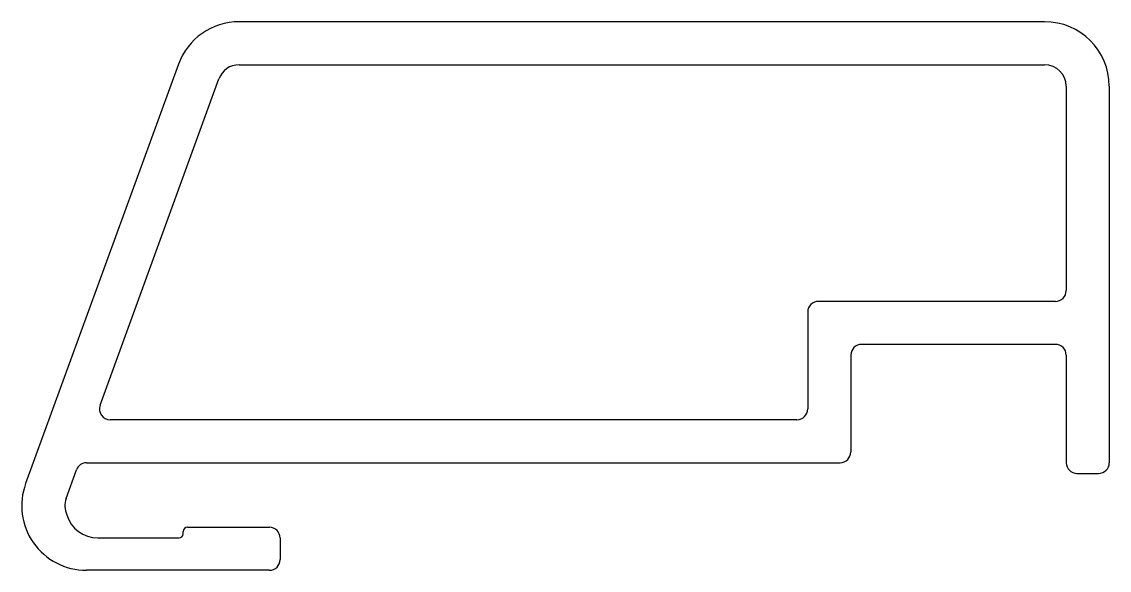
# Model space of a CAD drawing. Extents: x 2242.3 to 2292.8, y 1777.8 to 1803.3.
import ezdxf

# ---------------------------------------------------------------- set-up
doc = ezdxf.new("R2010")
doc.units = 0
doc.layers.get('0').update_dxf_attribs({"linetype": 'CONTINUOUS'})

msp = doc.modelspace()

# ---------------------------------------------------------------- linework, layer by layer
for p, q in [((2289.769, 1803.275), (2252.366, 1803.275)), ((2249.547, 1801.301), (2242.45, 1781.801)), ((2252.366, 1801.275), (2289.769, 1801.275)), ((2245.905, 1785.446), (2251.427, 1800.617)), ((2290.769, 1800.275), (2290.769, 1790.775)), ((2292.769, 1800.275), (2292.769, 1782.775)), ((2290.269, 1790.275), (2279.269, 1790.275)), ((2278.769, 1789.775), (2278.769, 1785.275)), ((2290.269, 1788.275), (2281.269, 1788.275)), ((2280.769, 1787.775), (2280.769, 1783.275)), ((2290.769, 1787.775), (2290.769, 1782.775)), ((2278.269, 1784.775), (2246.375, 1784.775)), ((2245.283, 1782.775), (2280.269, 1782.775)), ((2244.329, 1781.117), (2244.813, 1782.446)), ((2291.269, 1782.275), (2292.269, 1782.275)), ((2249.969, 1779.775), (2253.769, 1779.775)), ((2245.801, 1779.275), (2249.569, 1779.275)), ((2249.769, 1779.475), (2249.769, 1779.575)), ((2254.269, 1779.275), (2254.269, 1778.275)), ((2253.769, 1777.775), (2245.269, 1777.775))]:
    msp.add_line(p, q)
for centre, radius, start, end in [((2252.366, 1800.275), 3, 90, 160), ((2289.769, 1800.275), 3, 0, 90), ((2252.366, 1800.275), 1, 90, 160), ((2289.769, 1800.275), 1, 0, 90), ((2290.269, 1790.775), 0.5, 270, 0), ((2279.269, 1789.775), 0.5, 90, 180), ((2281.269, 1787.775), 0.5, 90, 180), ((2290.269, 1787.775), 0.5, 0, 90), ((2246.375, 1785.275), 0.5, 160, 270), ((2278.269, 1785.275), 0.5, 270, 0), ((2280.269, 1783.275), 0.5, 270, 0), ((2245.283, 1782.275), 0.5, 90, 160), ((2291.269, 1782.775), 0.5, 180, 270), ((2292.269, 1782.775), 0.5, 270, 0), ((2245.269, 1780.775), 3, 160, 270), ((2245.269, 1780.775), 1, 160, 204.6913), ((2245.801, 1780.775), 1.5, 196.1699, 270), ((2249.969, 1779.575), 0.2, 90, 180), ((2253.769, 1779.275), 0.5, 0, 90), ((2249.569, 1779.475), 0.2, 270, 360), ((2253.769, 1778.275), 0.5, 270, 0)]:
    msp.add_arc(centre, radius, start, end)

doc.saveas('drawing.dxf')
